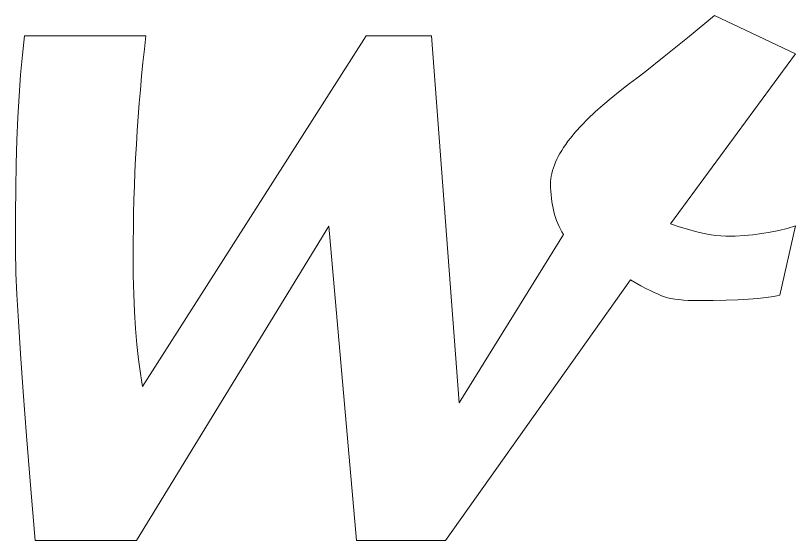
# Model space of a CAD drawing. Header units: millimetres. Extents: x -265 to 308, y -361 to 246.
# Drawn here: x -68.06 to -32.08, y 207.22 to 231.41 of the extents above; entities that cross this region are included whole.
import ezdxf

# ---------------------------------------------------------------- set-up
doc = ezdxf.new("R2010")
doc.units = ezdxf.units.MM
doc.header["$MEASUREMENT"] = 0
doc.layers.add('Layer 1', color=7, linetype='Continuous')

msp = doc.modelspace()

# ---------------------------------------------------------------- linework, layer by layer
at = {"layer": 'Layer 1', "lineweight": 9}
msp.add_open_spline([(-67.6503, 230.4749), (-67.6503, 230.4749), (-62.044, 230.4749), (-62.044, 230.4749), (-62.044, 230.4749), (-62.044, 230.4749), (-62.044, 230.4749), (-62.044, 230.4749), (-62.044, 230.4749), (-62.044, 230.4749), (-62.1156, 229.8572), (-62.1156, 229.8572), (-62.1156, 229.8572), (-62.1156, 229.8572), (-62.1826, 229.2372), (-62.1826, 229.2372), (-62.1826, 229.2372), (-62.1826, 229.2372), (-62.2449, 228.6149), (-62.2449, 228.6149), (-62.2449, 228.6149), (-62.2449, 228.6149), (-62.3026, 227.9903), (-62.3026, 227.9903), (-62.3026, 227.9903), (-62.3026, 227.9903), (-62.3558, 227.3635), (-62.3558, 227.3635), (-62.3558, 227.3635), (-62.3558, 227.3635), (-62.4042, 226.7344), (-62.4042, 226.7344), (-62.4042, 226.7344), (-62.4042, 226.7344), (-62.4481, 226.1031), (-62.4481, 226.1031), (-62.4481, 226.1031), (-62.4481, 226.1031), (-62.4874, 225.4694), (-62.4874, 225.4694), (-62.4874, 225.4694), (-62.4874, 225.4694), (-62.522, 224.8335), (-62.522, 224.8335), (-62.522, 224.8335), (-62.522, 224.8335), (-62.5521, 224.1953), (-62.5521, 224.1953), (-62.5521, 224.1953), (-62.5521, 224.1953), (-62.5775, 223.5549), (-62.5775, 223.5549), (-62.5775, 223.5549), (-62.5775, 223.5549), (-62.5982, 222.9121), (-62.5982, 222.9121), (-62.5982, 222.9121), (-62.5982, 222.9121), (-62.6144, 222.2672), (-62.6144, 222.2672), (-62.6144, 222.2672), (-62.6144, 222.2672), (-62.626, 221.6199), (-62.626, 221.6199), (-62.626, 221.6199), (-62.626, 221.6199), (-62.6329, 220.9704), (-62.6329, 220.9704), (-62.6329, 220.9704), (-62.6329, 220.9704), (-62.6352, 220.3186), (-62.6352, 220.3186), (-62.6352, 220.3186), (-62.6352, 220.3186), (-62.6352, 220.3186), (-62.6352, 220.3186), (-62.6352, 220.3186), (-62.6352, 220.3186), (-62.6284, 219.4211), (-62.6284, 219.4211), (-62.6284, 219.4211), (-62.6284, 219.4211), (-62.6079, 218.5654), (-62.6079, 218.5654), (-62.6079, 218.5654), (-62.6079, 218.5654), (-62.5739, 217.7513), (-62.5739, 217.7513), (-62.5739, 217.7513), (-62.5739, 217.7513), (-62.5262, 216.9788), (-62.5262, 216.9788), (-62.5262, 216.9788), (-62.5262, 216.9788), (-62.4648, 216.2479), (-62.4648, 216.2479), (-62.4648, 216.2479), (-62.4648, 216.2479), (-62.3899, 215.5587), (-62.3899, 215.5587), (-62.3899, 215.5587), (-62.3899, 215.5587), (-62.3473, 215.2297), (-62.3473, 215.2297), (-62.3473, 215.2297), (-62.3473, 215.2297), (-62.3013, 214.9111), (-62.3013, 214.9111), (-62.3013, 214.9111), (-62.3013, 214.9111), (-62.2519, 214.6029), (-62.2519, 214.6029), (-62.2519, 214.6029), (-62.2519, 214.6029), (-62.1991, 214.3052), (-62.1991, 214.3052), (-62.1991, 214.3052), (-62.1991, 214.3052), (-62.1991, 214.3052), (-62.1991, 214.3052), (-62.1991, 214.3052), (-62.1991, 214.3052), (-51.8828, 230.4749), (-51.8828, 230.4749), (-51.8828, 230.4749), (-51.8828, 230.4749), (-48.8785, 230.4749), (-48.8785, 230.4749), (-48.8785, 230.4749), (-48.8785, 230.4749), (-47.5897, 213.5541), (-47.5897, 213.5541), (-47.5897, 213.5541), (-47.5897, 213.5541), (-42.7877, 221.3119), (-42.7877, 221.3119), (-42.7877, 221.3119), (-42.7877, 221.3119), (-42.7877, 221.3119), (-42.7877, 221.3119), (-42.7877, 221.3119), (-42.7877, 221.3119), (-42.8592, 221.4341), (-42.8592, 221.4341), (-42.8592, 221.4341), (-42.8592, 221.4341), (-42.9262, 221.5593), (-42.9262, 221.5593), (-42.9262, 221.5593), (-42.9262, 221.5593), (-42.9886, 221.6877), (-42.9886, 221.6877), (-42.9886, 221.6877), (-42.9886, 221.6877), (-43.0463, 221.8192), (-43.0463, 221.8192), (-43.0463, 221.8192), (-43.0463, 221.8192), (-43.0994, 221.9539), (-43.0994, 221.9539), (-43.0994, 221.9539), (-43.0994, 221.9539), (-43.1479, 222.0917), (-43.1479, 222.0917), (-43.1479, 222.0917), (-43.1479, 222.0917), (-43.1918, 222.2326), (-43.1918, 222.2326), (-43.1918, 222.2326), (-43.1918, 222.2326), (-43.2311, 222.3767), (-43.2311, 222.3767), (-43.2311, 222.3767), (-43.2311, 222.3767), (-43.2657, 222.524), (-43.2657, 222.524), (-43.2657, 222.524), (-43.2657, 222.524), (-43.2957, 222.6744), (-43.2957, 222.6744), (-43.2957, 222.6744), (-43.2957, 222.6744), (-43.3211, 222.8279), (-43.3211, 222.8279), (-43.3211, 222.8279), (-43.3211, 222.8279), (-43.3419, 222.9846), (-43.3419, 222.9846), (-43.3419, 222.9846), (-43.3419, 222.9846), (-43.3581, 223.1444), (-43.3581, 223.1444), (-43.3581, 223.1444), (-43.3581, 223.1444), (-43.3696, 223.3074), (-43.3696, 223.3074), (-43.3696, 223.3074), (-43.3696, 223.3074), (-43.3765, 223.4735), (-43.3765, 223.4735), (-43.3765, 223.4735), (-43.3765, 223.4735), (-43.3789, 223.6426), (-43.3789, 223.6426), (-43.3789, 223.6426), (-43.3789, 223.6426), (-43.3789, 223.6426), (-43.3789, 223.6426), (-43.3789, 223.6426), (-43.3789, 223.6426), (-43.3753, 223.7628), (-43.3753, 223.7628), (-43.3753, 223.7628), (-43.3753, 223.7628), (-43.3646, 223.8845), (-43.3646, 223.8845), (-43.3646, 223.8845), (-43.3646, 223.8845), (-43.3468, 224.0078), (-43.3468, 224.0078), (-43.3468, 224.0078), (-43.3468, 224.0078), (-43.3218, 224.1327), (-43.3218, 224.1327), (-43.3218, 224.1327), (-43.3218, 224.1327), (-43.2898, 224.2591), (-43.2898, 224.2591), (-43.2898, 224.2591), (-43.2898, 224.2591), (-43.2506, 224.3872), (-43.2506, 224.3872), (-43.2506, 224.3872), (-43.2506, 224.3872), (-43.2042, 224.5169), (-43.2042, 224.5169), (-43.2042, 224.5169), (-43.2042, 224.5169), (-43.1508, 224.6481), (-43.1508, 224.6481), (-43.1508, 224.6481), (-43.1508, 224.6481), (-43.0902, 224.7809), (-43.0902, 224.7809), (-43.0902, 224.7809), (-43.0902, 224.7809), (-43.0225, 224.9154), (-43.0225, 224.9154), (-43.0225, 224.9154), (-43.0225, 224.9154), (-42.9477, 225.0514), (-42.9477, 225.0514), (-42.9477, 225.0514), (-42.9477, 225.0514), (-42.8657, 225.189), (-42.8657, 225.189), (-42.8657, 225.189), (-42.8657, 225.189), (-42.7766, 225.3282), (-42.7766, 225.3282), (-42.7766, 225.3282), (-42.7766, 225.3282), (-42.6804, 225.469), (-42.6804, 225.469), (-42.6804, 225.469), (-42.6804, 225.469), (-42.5771, 225.6113), (-42.5771, 225.6113), (-42.5771, 225.6113), (-42.5771, 225.6113), (-42.4666, 225.7553), (-42.4666, 225.7553), (-42.4666, 225.7553), (-42.4666, 225.7553), (-42.2244, 226.048), (-42.2244, 226.048), (-42.2244, 226.048), (-42.2244, 226.048), (-41.9536, 226.3471), (-41.9536, 226.3471), (-41.9536, 226.3471), (-41.9536, 226.3471), (-41.6543, 226.6525), (-41.6543, 226.6525), (-41.6543, 226.6525), (-41.6543, 226.6525), (-41.3265, 226.9643), (-41.3265, 226.9643), (-41.3265, 226.9643), (-41.3265, 226.9643), (-40.9701, 227.2824), (-40.9701, 227.2824), (-40.9701, 227.2824), (-40.9701, 227.2824), (-40.5853, 227.6069), (-40.5853, 227.6069), (-40.5853, 227.6069), (-40.5853, 227.6069), (-40.1719, 227.9378), (-40.1719, 227.9378), (-40.1719, 227.9378), (-40.1719, 227.9378), (-39.7301, 228.275), (-39.7301, 228.275), (-39.7301, 228.275), (-39.7301, 228.275), (-39.7301, 228.275), (-39.7301, 228.275), (-39.7301, 228.275), (-39.7301, 228.275), (-39.3976, 228.5243), (-39.3976, 228.5243), (-39.3976, 228.5243), (-39.3976, 228.5243), (-39.0202, 228.8141), (-39.0202, 228.8141), (-39.0202, 228.8141), (-39.0202, 228.8141), (-38.1311, 229.5155), (-38.1311, 229.5155), (-38.1311, 229.5155), (-38.1311, 229.5155), (-37.0626, 230.3793), (-37.0626, 230.3793), (-37.0626, 230.3793), (-37.0626, 230.3793), (-35.8149, 231.4053), (-35.8149, 231.4053), (-35.8149, 231.4053), (-35.8149, 231.4053), (-35.8149, 231.4053), (-35.8149, 231.4053), (-35.8149, 231.4053), (-35.8149, 231.4053), (-32.0838, 229.6366), (-32.0838, 229.6366), (-32.0838, 229.6366), (-32.0838, 229.6366), (-37.85, 221.8061), (-37.85, 221.8061), (-37.85, 221.8061), (-37.85, 221.8061), (-37.85, 221.8061), (-37.85, 221.8061), (-37.85, 221.8061), (-37.85, 221.8061), (-37.4401, 221.6733), (-37.4401, 221.6733), (-37.4401, 221.6733), (-37.4401, 221.6733), (-37.056, 221.5581), (-37.056, 221.5581), (-37.056, 221.5581), (-37.056, 221.5581), (-36.6975, 221.4607), (-36.6975, 221.4607), (-36.6975, 221.4607), (-36.6975, 221.4607), (-36.3649, 221.3809), (-36.3649, 221.3809), (-36.3649, 221.3809), (-36.3649, 221.3809), (-36.0579, 221.3189), (-36.0579, 221.3189), (-36.0579, 221.3189), (-36.0579, 221.3189), (-35.7767, 221.2747), (-35.7767, 221.2747), (-35.7767, 221.2747), (-35.7767, 221.2747), (-35.5213, 221.2481), (-35.5213, 221.2481), (-35.5213, 221.2481), (-35.5213, 221.2481), (-35.2915, 221.2392), (-35.2915, 221.2392), (-35.2915, 221.2392), (-35.2915, 221.2392), (-35.2915, 221.2392), (-35.2915, 221.2392), (-35.2915, 221.2392), (-35.2915, 221.2392), (-34.8694, 221.2466), (-34.8694, 221.2466), (-34.8694, 221.2466), (-34.8694, 221.2466), (-34.4533, 221.2686), (-34.4533, 221.2686), (-34.4533, 221.2686), (-34.4533, 221.2686), (-34.0432, 221.3053), (-34.0432, 221.3053), (-34.0432, 221.3053), (-34.0432, 221.3053), (-33.6392, 221.3567), (-33.6392, 221.3567), (-33.6392, 221.3567), (-33.6392, 221.3567), (-33.2413, 221.4228), (-33.2413, 221.4228), (-33.2413, 221.4228), (-33.2413, 221.4228), (-32.8494, 221.5037), (-32.8494, 221.5037), (-32.8494, 221.5037), (-32.8494, 221.5037), (-32.4635, 221.5991), (-32.4635, 221.5991), (-32.4635, 221.5991), (-32.4635, 221.5991), (-32.0838, 221.7093), (-32.0838, 221.7093), (-32.0838, 221.7093), (-32.0838, 221.7093), (-32.0838, 221.7093), (-32.0838, 221.7093), (-32.0838, 221.7093), (-32.0838, 221.7093), (-32.8058, 218.5257), (-32.8058, 218.5257), (-32.8058, 218.5257), (-32.8058, 218.5257), (-32.8058, 218.5257), (-32.8058, 218.5257), (-32.8058, 218.5257), (-32.8058, 218.5257), (-32.9418, 218.4946), (-32.9418, 218.4946), (-32.9418, 218.4946), (-32.9418, 218.4946), (-33.0906, 218.4655), (-33.0906, 218.4655), (-33.0906, 218.4655), (-33.0906, 218.4655), (-33.4266, 218.4134), (-33.4266, 218.4134), (-33.4266, 218.4134), (-33.4266, 218.4134), (-33.8138, 218.3692), (-33.8138, 218.3692), (-33.8138, 218.3692), (-33.8138, 218.3692), (-34.2522, 218.3331), (-34.2522, 218.3331), (-34.2522, 218.3331), (-34.2522, 218.3331), (-34.7418, 218.305), (-34.7418, 218.305), (-34.7418, 218.305), (-34.7418, 218.305), (-35.2825, 218.285), (-35.2825, 218.285), (-35.2825, 218.285), (-35.2825, 218.285), (-35.8744, 218.2729), (-35.8744, 218.2729), (-35.8744, 218.2729), (-35.8744, 218.2729), (-36.5175, 218.2689), (-36.5175, 218.2689), (-36.5175, 218.2689), (-36.5175, 218.2689), (-36.5175, 218.2689), (-36.5175, 218.2689), (-36.5175, 218.2689), (-36.5175, 218.2689), (-36.779, 218.2716), (-36.779, 218.2716), (-36.779, 218.2716), (-36.779, 218.2716), (-37.0232, 218.2798), (-37.0232, 218.2798), (-37.0232, 218.2798), (-37.0232, 218.2798), (-37.2502, 218.2934), (-37.2502, 218.2934), (-37.2502, 218.2934), (-37.2502, 218.2934), (-37.4599, 218.3125), (-37.4599, 218.3125), (-37.4599, 218.3125), (-37.4599, 218.3125), (-37.6524, 218.3371), (-37.6524, 218.3371), (-37.6524, 218.3371), (-37.6524, 218.3371), (-37.8276, 218.367), (-37.8276, 218.367), (-37.8276, 218.367), (-37.8276, 218.367), (-37.9855, 218.4024), (-37.9855, 218.4024), (-37.9855, 218.4024), (-37.9855, 218.4024), (-38.1262, 218.4433), (-38.1262, 218.4433), (-38.1262, 218.4433), (-38.1262, 218.4433), (-38.1262, 218.4433), (-38.1262, 218.4433), (-38.1262, 218.4433), (-38.1262, 218.4433), (-38.2663, 218.4938), (-38.2663, 218.4938), (-38.2663, 218.4938), (-38.2663, 218.4938), (-38.4224, 218.5581), (-38.4224, 218.5581), (-38.4224, 218.5581), (-38.4224, 218.5581), (-38.5946, 218.6362), (-38.5946, 218.6362), (-38.5946, 218.6362), (-38.5946, 218.6362), (-38.7828, 218.728), (-38.7828, 218.728), (-38.7828, 218.728), (-38.7828, 218.728), (-38.9871, 218.8337), (-38.9871, 218.8337), (-38.9871, 218.8337), (-38.9871, 218.8337), (-39.2074, 218.953), (-39.2074, 218.953), (-39.2074, 218.953), (-39.2074, 218.953), (-39.6962, 219.2331), (-39.6962, 219.2331), (-39.6962, 219.2331), (-39.6962, 219.2331), (-39.6962, 219.2331), (-39.6962, 219.2331), (-39.6962, 219.2331), (-39.6962, 219.2331), (-48.2244, 207.2161), (-48.2244, 207.2161), (-48.2244, 207.2161), (-48.2244, 207.2161), (-52.3286, 207.2161), (-52.3286, 207.2161), (-52.3286, 207.2161), (-52.3286, 207.2161), (-53.6078, 221.6995), (-53.6078, 221.6995), (-53.6078, 221.6995), (-53.6078, 221.6995), (-62.4849, 207.2161), (-62.4849, 207.2161), (-62.4849, 207.2161), (-62.4849, 207.2161), (-67.1513, 207.2161), (-67.1513, 207.2161), (-67.1513, 207.2161), (-67.1513, 207.2161), (-67.1513, 207.2161), (-67.1513, 207.2161), (-67.1513, 207.2161), (-67.1513, 207.2161), (-67.3637, 209.7591), (-67.3637, 209.7591), (-67.3637, 209.7591), (-67.3637, 209.7591), (-67.5477, 212.0408), (-67.5477, 212.0408), (-67.5477, 212.0408), (-67.5477, 212.0408), (-67.7034, 214.0614), (-67.7034, 214.0614), (-67.7034, 214.0614), (-67.7034, 214.0614), (-67.8309, 215.8207), (-67.8309, 215.8207), (-67.8309, 215.8207), (-67.8309, 215.8207), (-67.93, 217.3188), (-67.93, 217.3188), (-67.93, 217.3188), (-67.93, 217.3188), (-68.0008, 218.5557), (-68.0008, 218.5557), (-68.0008, 218.5557), (-68.0008, 218.5557), (-68.0433, 219.5314), (-68.0433, 219.5314), (-68.0433, 219.5314), (-68.0433, 219.5314), (-68.0539, 219.9213), (-68.0539, 219.9213), (-68.0539, 219.9213), (-68.0539, 219.9213), (-68.0574, 220.2459), (-68.0574, 220.2459), (-68.0574, 220.2459), (-68.0574, 220.2459), (-68.0574, 220.2459), (-68.0574, 220.2459), (-68.0574, 220.2459), (-68.0574, 220.2459), (-68.0574, 222.252), (-68.0574, 222.252), (-68.0574, 222.252), (-68.0574, 222.252), (-68.0574, 222.252), (-68.0574, 222.252), (-68.0574, 222.252), (-68.0574, 222.252), (-68.051, 223.4309), (-68.051, 223.4309), (-68.051, 223.4309), (-68.051, 223.4309), (-68.032, 224.5666), (-68.032, 224.5666), (-68.032, 224.5666), (-68.032, 224.5666), (-68.0002, 225.6592), (-68.0002, 225.6592), (-68.0002, 225.6592), (-68.0002, 225.6592), (-67.9556, 226.7087), (-67.9556, 226.7087), (-67.9556, 226.7087), (-67.9556, 226.7087), (-67.8984, 227.715), (-67.8984, 227.715), (-67.8984, 227.715), (-67.8984, 227.715), (-67.8285, 228.6781), (-67.8285, 228.6781), (-67.8285, 228.6781), (-67.8285, 228.6781), (-67.7458, 229.5981), (-67.7458, 229.5981), (-67.7458, 229.5981), (-67.7458, 229.5981), (-67.6503, 230.4749), (-67.6503, 230.4749)], degree=3, knots=[0, 0, 0, 0, 0.00625, 0.00625, 0.00625, 0.00625, 0.0125, 0.0125, 0.0125, 0.0125, 0.01875, 0.01875, 0.01875, 0.01875, 0.025, 0.025, 0.025, 0.025, 0.03125, 0.03125, 0.03125, 0.03125, 0.0375, 0.0375, 0.0375, 0.0375, 0.04375, 0.04375, 0.04375, 0.04375, 0.05, 0.05, 0.05, 0.05, 0.05625, 0.05625, 0.05625, 0.05625, 0.0625, 0.0625, 0.0625, 0.0625, 0.06875, 0.06875, 0.06875, 0.06875, 0.075, 0.075, 0.075, 0.075, 0.08125, 0.08125, 0.08125, 0.08125, 0.0875, 0.0875, 0.0875, 0.0875, 0.09375, 0.09375, 0.09375, 0.09375, 0.1, 0.1, 0.1, 0.1, 0.10625, 0.10625, 0.10625, 0.10625, 0.1125, 0.1125, 0.1125, 0.1125, 0.11875, 0.11875, 0.11875, 0.11875, 0.125, 0.125, 0.125, 0.125, 0.13125, 0.13125, 0.13125, 0.13125, 0.1375, 0.1375, 0.1375, 0.1375, 0.14375, 0.14375, 0.14375, 0.14375, 0.15, 0.15, 0.15, 0.15, 0.15625, 0.15625, 0.15625, 0.15625, 0.1625, 0.1625, 0.1625, 0.1625, 0.16875, 0.16875, 0.16875, 0.16875, 0.175, 0.175, 0.175, 0.175, 0.18125, 0.18125, 0.18125, 0.18125, 0.1875, 0.1875, 0.1875, 0.1875, 0.19375, 0.19375, 0.19375, 0.19375, 0.2, 0.2, 0.2, 0.2, 0.20625, 0.20625, 0.20625, 0.20625, 0.2125, 0.2125, 0.2125, 0.2125, 0.21875, 0.21875, 0.21875, 0.21875, 0.225, 0.225, 0.225, 0.225, 0.23125, 0.23125, 0.23125, 0.23125, 0.2375, 0.2375, 0.2375, 0.2375, 0.24375, 0.24375, 0.24375, 0.24375, 0.25, 0.25, 0.25, 0.25, 0.25625, 0.25625, 0.25625, 0.25625, 0.2625, 0.2625, 0.2625, 0.2625, 0.26875, 0.26875, 0.26875, 0.26875, 0.275, 0.275, 0.275, 0.275, 0.28125, 0.28125, 0.28125, 0.28125, 0.2875, 0.2875, 0.2875, 0.2875, 0.29375, 0.29375, 0.29375, 0.29375, 0.3, 0.3, 0.3, 0.3, 0.30625, 0.30625, 0.30625, 0.30625, 0.3125, 0.3125, 0.3125, 0.3125, 0.31875, 0.31875, 0.31875, 0.31875, 0.325, 0.325, 0.325, 0.325, 0.33125, 0.33125, 0.33125, 0.33125, 0.3375, 0.3375, 0.3375, 0.3375, 0.34375, 0.34375, 0.34375, 0.34375, 0.35, 0.35, 0.35, 0.35, 0.35625, 0.35625, 0.35625, 0.35625, 0.3625, 0.3625, 0.3625, 0.3625, 0.36875, 0.36875, 0.36875, 0.36875, 0.375, 0.375, 0.375, 0.375, 0.38125, 0.38125, 0.38125, 0.38125, 0.3875, 0.3875, 0.3875, 0.3875, 0.39375, 0.39375, 0.39375, 0.39375, 0.4, 0.4, 0.4, 0.4, 0.40625, 0.40625, 0.40625, 0.40625, 0.4125, 0.4125, 0.4125, 0.4125, 0.41875, 0.41875, 0.41875, 0.41875, 0.425, 0.425, 0.425, 0.425, 0.43125, 0.43125, 0.43125, 0.43125, 0.4375, 0.4375, 0.4375, 0.4375, 0.44375, 0.44375, 0.44375, 0.44375, 0.45, 0.45, 0.45, 0.45, 0.45625, 0.45625, 0.45625, 0.45625, 0.4625, 0.4625, 0.4625, 0.4625, 0.46875, 0.46875, 0.46875, 0.46875, 0.475, 0.475, 0.475, 0.475, 0.48125, 0.48125, 0.48125, 0.48125, 0.4875, 0.4875, 0.4875, 0.4875, 0.49375, 0.49375, 0.49375, 0.49375, 0.5, 0.5, 0.5, 0.5, 0.50625, 0.50625, 0.50625, 0.50625, 0.5125, 0.5125, 0.5125, 0.5125, 0.51875, 0.51875, 0.51875, 0.51875, 0.525, 0.525, 0.525, 0.525, 0.53125, 0.53125, 0.53125, 0.53125, 0.5375, 0.5375, 0.5375, 0.5375, 0.54375, 0.54375, 0.54375, 0.54375, 0.55, 0.55, 0.55, 0.55, 0.55625, 0.55625, 0.55625, 0.55625, 0.5625, 0.5625, 0.5625, 0.5625, 0.56875, 0.56875, 0.56875, 0.56875, 0.575, 0.575, 0.575, 0.575, 0.58125, 0.58125, 0.58125, 0.58125, 0.5875, 0.5875, 0.5875, 0.5875, 0.59375, 0.59375, 0.59375, 0.59375, 0.6, 0.6, 0.6, 0.6, 0.60625, 0.60625, 0.60625, 0.60625, 0.6125, 0.6125, 0.6125, 0.6125, 0.61875, 0.61875, 0.61875, 0.61875, 0.625, 0.625, 0.625, 0.625, 0.63125, 0.63125, 0.63125, 0.63125, 0.6375, 0.6375, 0.6375, 0.6375, 0.64375, 0.64375, 0.64375, 0.64375, 0.65, 0.65, 0.65, 0.65, 0.65625, 0.65625, 0.65625, 0.65625, 0.6625, 0.6625, 0.6625, 0.6625, 0.66875, 0.66875, 0.66875, 0.66875, 0.675, 0.675, 0.675, 0.675, 0.68125, 0.68125, 0.68125, 0.68125, 0.6875, 0.6875, 0.6875, 0.6875, 0.69375, 0.69375, 0.69375, 0.69375, 0.7, 0.7, 0.7, 0.7, 0.70625, 0.70625, 0.70625, 0.70625, 0.7125, 0.7125, 0.7125, 0.7125, 0.71875, 0.71875, 0.71875, 0.71875, 0.725, 0.725, 0.725, 0.725, 0.73125, 0.73125, 0.73125, 0.73125, 0.7375, 0.7375, 0.7375, 0.7375, 0.74375, 0.74375, 0.74375, 0.74375, 0.75, 0.75, 0.75, 0.75, 0.75625, 0.75625, 0.75625, 0.75625, 0.7625, 0.7625, 0.7625, 0.7625, 0.76875, 0.76875, 0.76875, 0.76875, 0.775, 0.775, 0.775, 0.775, 0.78125, 0.78125, 0.78125, 0.78125, 0.7875, 0.7875, 0.7875, 0.7875, 0.79375, 0.79375, 0.79375, 0.79375, 0.8, 0.8, 0.8, 0.8, 0.80625, 0.80625, 0.80625, 0.80625, 0.8125, 0.8125, 0.8125, 0.8125, 0.81875, 0.81875, 0.81875, 0.81875, 0.825, 0.825, 0.825, 0.825, 0.83125, 0.83125, 0.83125, 0.83125, 0.8375, 0.8375, 0.8375, 0.8375, 0.84375, 0.84375, 0.84375, 0.84375, 0.85, 0.85, 0.85, 0.85, 0.85625, 0.85625, 0.85625, 0.85625, 0.8625, 0.8625, 0.8625, 0.8625, 0.86875, 0.86875, 0.86875, 0.86875, 0.875, 0.875, 0.875, 0.875, 0.88125, 0.88125, 0.88125, 0.88125, 0.8875, 0.8875, 0.8875, 0.8875, 0.89375, 0.89375, 0.89375, 0.89375, 0.9, 0.9, 0.9, 0.9, 0.90625, 0.90625, 0.90625, 0.90625, 0.9125, 0.9125, 0.9125, 0.9125, 0.91875, 0.91875, 0.91875, 0.91875, 0.925, 0.925, 0.925, 0.925, 0.93125, 0.93125, 0.93125, 0.93125, 0.9375, 0.9375, 0.9375, 0.9375, 0.94375, 0.94375, 0.94375, 0.94375, 0.95, 0.95, 0.95, 0.95, 0.95625, 0.95625, 0.95625, 0.95625, 0.9625, 0.9625, 0.9625, 0.9625, 0.96875, 0.96875, 0.96875, 0.96875, 0.975, 0.975, 0.975, 0.975, 0.98125, 0.98125, 0.98125, 0.98125, 0.9875, 0.9875, 0.9875, 0.9875, 1, 1, 1, 1], dxfattribs=at)

doc.saveas('drawing.dxf')
